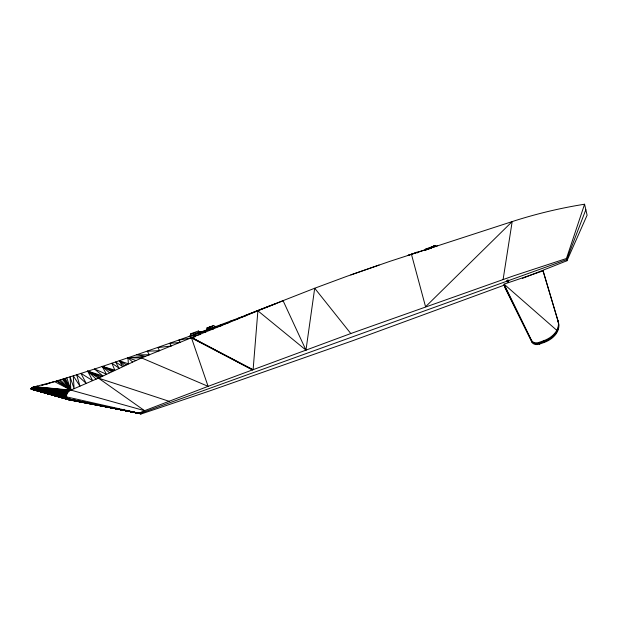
<?xml version="1.0" encoding="UTF-8"?>
<svg xmlns="http://www.w3.org/2000/svg" width="618" height="618" viewBox="0 0 618 618"><rect width="100%" height="100%" fill="white"/><g stroke="black" fill="none" stroke-linecap="round" stroke-linejoin="round"><path stroke-width="0.93" d="M584.574 204.234L566.451 258.502L513.635 275.844L350.8 333.535L314.701 288.243L305.972 350.12L283.114 300.773L257.884 310.815L253.117 369.68L189.324 336.346L237.482 318.509L314.701 288.243L346.822 276.323L389.85 261.352L515.373 220.556A359.151 247.679 -26.2 0 1 584.574 204.226L587.1 215.195L566.969 260.742L522.473 278.355M305.972 350.12L257.884 310.815L141.584 357.938L98.447 378.123L70.877 390.105C66.203 391.186 64.419 399.236 70.073 400.085L134.369 412.214L129.734 411.318M503.098 279.552L512.175 221.592L425.563 306.752L411.433 254.245M50.483 382.882L52.561 382.241M206.366 330.275L207.184 329.263L206.991 327.911L213.596 325.531L216.13 326.891M425.856 250.12L425.601 249.093L434.925 245.732L436.617 246.636M585.833 209.711L566.706 259.622L508.707 280.533A1.151 0.796 -26.2 0 1 507.247 281.8A1.151 0.796 -26.2 0 1 506.93 280.433A1.151 0.796 -26.2 0 1 508.707 280.533M51.263 382.642L52.005 382.349C111.982 364.496 170.63 342.465 229.796 322.31L229.402 321.553L237.768 319.05L237.482 318.509L246.095 315.644L245.871 315.25L268.822 306.227M504.373 285.099L352.476 340.796L209.193 391.094L142.488 413.527L141.012 413.759L68.189 399.398L30.9 388.846L33.503 387.03L54.538 381.623L70.877 390.105L144.581 410.684L208.096 386.343L350.8 333.535M506.544 281.314L140.062 413.45L30.931 388.869L34.623 386.729L70.877 390.105L70.019 376.764L74.121 388.691L73.241 375.752L79.954 386.157L76.647 374.662L86.242 383.43L80.896 373.295L92.661 380.634L87.656 371.117L102.851 375.922L94.415 368.946L106.42 374.184L102.202 366.381L114.801 370.128L111.873 363.199L119.058 368.127L115.574 361.978L122.588 366.474L119.274 360.727L128.351 363.832L127.988 357.791L145.508 356.37L136.694 354.848L149.44 354.794L147.238 351.209L159.668 350.7L157.783 347.571L171.317 346.041L169.734 343.345L180.178 342.503L178.826 340.139L192.128 337.722L252.569 369.888L191.51 337.969L208.096 386.343L141.584 357.938L127.988 357.791L132.499 361.955M409.479 255.249L407.641 255.566L417.003 252.19L417.343 252.87M206.752 329.927L210.753 326.551L207.324 328.621M51.479 382.442L50.9 382.557L51.711 382.503M206.196 330.429L210.753 326.551L207.192 329.255M205.215 331.078L213.596 325.531M35.056 387.378L37.319 386.041M430.931 248.081L434.925 245.732L425.841 249.525M45.917 384.272L49.51 383.175M429.34 248.869L434.925 245.732L425.926 249.803M429.116 248.73L434.925 245.732L427.664 249.247M41.692 385.215L44.998 384.365M268.83 306.327L275.798 303.616M195.659 336.547L190.406 338.44L190.792 333.751L198.401 331.009L199.676 331.982L201.723 332.121M556.795 330.321L504.049 284.156L531.557 340.456A6.056 4.334 -13 0 0 539.151 342.349L543.763 340.688A22.024 15.744 -13 0 0 558 320.75L543.106 270.877L504.049 284.156L504.798 287.416L531.959 342.225A6.056 4.334 -13 0 0 539.56 344.118L544.172 342.457A22.024 15.744 -13 0 0 558.409 322.511L558 320.75M350.869 274.886L379.081 265.029M407.625 255.497L437.312 245.856M67.694 399.012L141.012 413.759L67.694 399.012L31.943 389.332L66.968 398.062L31.572 389.193L66.752 397.513L31.217 389.039L66.628 396.918L31.116 388.598L66.474 396.331L31.363 388.313L66.427 395.713L31.649 388.042L66.891 393.774L31.966 387.795L67.238 393.141L32.314 387.563L67.679 392.523L32.692 387.362L68.196 391.936L33.086 387.185L70.135 390.468L34.623 386.729M33.511 389.147L30.931 388.869L31.557 388.668M42.518 385.315L43.005 385.168M44.542 384.697L45.554 384.388M46.311 384.157L47.957 383.654M48.552 383.469L49.849 383.075M51.611 382.534L52.051 382.403M255.134 311.65L257.884 310.815M33.928 386.914L68.783 391.395L33.086 387.185L69.432 390.9M189.324 336.346L199.459 334.724L198.525 333.017L200.719 334.207L199.815 332.554L205.779 332.136L204.975 330.645L213.519 328.969L212.862 327.733L221.267 325.802L220.75 324.821M200.75 332.283L190.792 333.751L191.186 335.458M30.931 388.869L31.588 388.799M33.086 387.185L35.156 387.069M201.568 332.152L199.583 332.005L198.316 331.039M101.282 376.686L87.656 371.117L98.447 378.123L144.581 410.684C143.523 411.372 139.444 412.183 140.379 413.743L67.377 398.664L140.657 413.766L67.285 398.571L31.943 389.332L70.8 400.155L52.375 394.724M34.353 389.634L35.798 389.827M66.636 394.431L31.649 388.042L66.481 395.08M139.096 413.102L141.931 413.635L139.12 413.102M127.864 410.962L68.752 399.707L32.345 389.433L68.189 399.398L141.437 413.72L68.752 399.707L32.762 389.502L70.8 400.155M69.386 399.939L33.194 389.541L70.073 400.085M45.832 392.716L48.59 393.511M50.429 394.045L55.025 395.365M58.702 396.432L61.452 397.22M63.291 397.753L67.887 399.081M41.321 391.457L44.087 392.275M45.933 392.816L50.537 394.176M98.447 378.123L169.262 401.345M127.988 357.791L135.767 360.472M113.751 370.622L102.202 366.381L109.409 372.724M112.708 371.117L102.202 366.381L111.619 371.65M99.861 377.405L87.656 371.117L96.13 379.128M126.273 364.774L119.274 360.727L124.203 365.709M56.508 381.005L70.877 390.105L66.79 377.776M57.01 380.842L70.877 390.105L65.238 378.262M58.71 380.309L70.877 390.105L64.28 378.564M60.162 379.854L70.877 390.105L63.345 378.857M417.003 252.19L417.444 252.747M62.279 379.189L70.877 390.105M425.586 249.1L426.003 250.166M507.625 280.92L508.398 282.496M504.419 285.786L531.758 341.337A6.056 4.334 -13 0 0 539.36 343.237L543.964 341.576A22.024 15.744 -13 0 0 558.208 321.63M543.307 271.765L558.409 322.511M124.087 409.263L124.372 410.506M206.991 327.911L207.378 329.587M566.451 258.502L566.969 260.742M543.106 270.877L543.516 272.646M543.763 340.688L544.172 342.457M539.151 342.349L539.56 344.118M531.557 340.456L531.959 342.225M192.013 337.544L190.406 338.44L192.067 337.575"/></g></svg>
